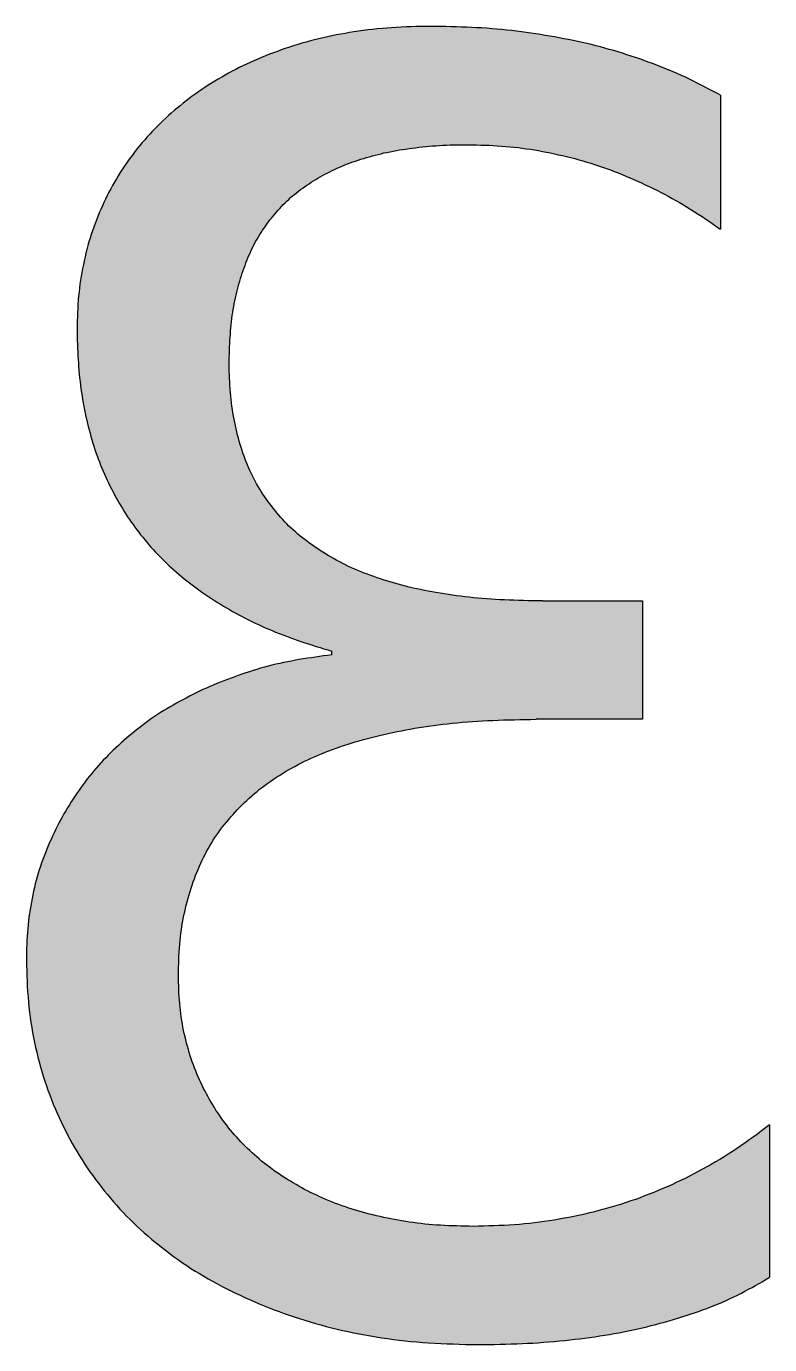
# Model space of a CAD drawing. Header units: millimetres. Extents: x 5 to 35, y 173 to 293.
# Drawn here: x 20.662 to 21.82, y 270.844 to 272.896 of the extents above; entities that cross this region are included whole.
import ezdxf

# ---------------------------------------------------------------- set-up
doc = ezdxf.new("R2010")
doc.units = ezdxf.units.MM

msp = doc.modelspace()

# ---------------------------------------------------------------- hatches: boundary and pattern name
at = {"linetype": 'Continuous'}
h = msp.add_hatch(color=7, dxfattribs=at)
edge = h.paths.add_edge_path(flags=0)
edge.add_line((21.1374, 271.9235), (21.1374, 271.9177))
edge.add_spline(control_points=[(21.1374, 271.9177), (21.1205, 271.9154), (21.0873, 271.911), (21.0384, 271.901), (20.992, 271.8862), (20.9474, 271.8692), (20.9056, 271.8483), (20.8659, 271.8258), (20.83, 271.7989), (20.7965, 271.7699), (20.7665, 271.7378), (20.7399, 271.7029), (20.7169, 271.6654), (20.6972, 271.6254), (20.6808, 271.5832), (20.67, 271.5382), (20.6626, 271.4913), (20.662, 271.4591), (20.6617, 271.4428)], knot_values=[0, 0, 0, 0, 0.06895, 0.135853, 0.201468, 0.265742, 0.328749, 0.390394, 0.450301, 0.510045, 0.569301, 0.627875, 0.687141, 0.74717, 0.808259, 0.870006, 0.933937, 1, 1, 1, 1], weights=[1, 1, 1, 1, 1, 1, 1, 1, 1, 1, 1, 1, 1, 1, 1, 1, 1, 1, 1], degree=3, periodic=0)
edge.add_spline(control_points=[(20.6617, 271.4428), (20.6623, 271.4208), (20.6636, 271.3777), (20.6732, 271.3143), (20.6892, 271.2541), (20.7116, 271.1971), (20.7394, 271.1436), (20.7733, 271.0942), (20.8118, 271.0483), (20.8562, 271.0073), (20.9049, 270.9699), (20.9586, 270.9375), (21.017, 270.9096), (21.0795, 270.8856), (21.1459, 270.8669), (21.2159, 270.8532), (21.2893, 270.8455), (21.3393, 270.8443), (21.3648, 270.8437)], knot_values=[0, 0, 0, 0, 0.063514, 0.124854, 0.184768, 0.243519, 0.301685, 0.358756, 0.416424, 0.474488, 0.533325, 0.593636, 0.655699, 0.7202, 0.786966, 0.855234, 0.926205, 1, 1, 1, 1], weights=[1, 1, 1, 1, 1, 1, 1, 1, 1, 1, 1, 1, 1, 1, 1, 1, 1, 1, 1], degree=3, periodic=0)
edge.add_spline(control_points=[(21.3648, 270.8437), (21.388, 270.844), (21.4333, 270.8446), (21.4993, 270.8496), (21.5618, 270.8577), (21.6206, 270.8691), (21.6758, 270.884), (21.7275, 270.9015), (21.7755, 270.9228), (21.8051, 270.9401), (21.8196, 270.9486)], knot_values=[0, 0, 0, 0, 0.147092, 0.28757, 0.420105, 0.546896, 0.667626, 0.782647, 0.893258, 1, 1, 1, 1], weights=[1, 1, 1, 1, 1, 1, 1, 1, 1, 1, 1], degree=3, periodic=0)
edge.add_line((21.8196, 270.9486), (21.8196, 271.1858))
edge.add_spline(control_points=[(21.8196, 271.1858), (21.8027, 271.1732), (21.7691, 271.1482), (21.7157, 271.1161), (21.6605, 271.0889), (21.6035, 271.0665), (21.5446, 271.0492), (21.4839, 271.0369), (21.4215, 271.0293), (21.3792, 271.0284), (21.3578, 271.0279)], knot_values=[0, 0, 0, 0, 0.12734, 0.251967, 0.375456, 0.497968, 0.621183, 0.745216, 0.870936, 1, 1, 1, 1], weights=[1, 1, 1, 1, 1, 1, 1, 1, 1, 1, 1], degree=3, periodic=0)
edge.add_spline(control_points=[(21.3578, 271.0279), (21.3408, 271.0282), (21.3076, 271.0289), (21.259, 271.0336), (21.213, 271.0426), (21.1694, 271.0537), (21.1286, 271.0691), (21.0907, 271.0871), (21.0559, 271.1082), (21.024, 271.1321), (20.9955, 271.159), (20.9703, 271.1886), (20.9488, 271.221), (20.9307, 271.256), (20.9162, 271.2935), (20.9059, 271.3334), (20.8997, 271.3754), (20.8989, 271.4043), (20.8985, 271.4189)], knot_values=[0, 0, 0, 0, 0.075047, 0.146794, 0.21513, 0.281449, 0.345381, 0.407069, 0.466514, 0.524827, 0.582168, 0.639251, 0.695958, 0.753855, 0.812833, 0.87284, 0.935204, 1, 1, 1, 1], weights=[1, 1, 1, 1, 1, 1, 1, 1, 1, 1, 1, 1, 1, 1, 1, 1, 1, 1, 1], degree=3, periodic=0)
edge.add_spline(control_points=[(20.8985, 271.4189), (20.8989, 271.435), (20.8996, 271.4663), (20.9062, 271.5117), (20.9174, 271.554), (20.9326, 271.5932), (20.9518, 271.6296), (20.9766, 271.662), (21.0047, 271.6923), (21.0378, 271.7188), (21.0751, 271.7424), (21.1166, 271.7626), (21.1626, 271.7793), (21.2129, 271.7932), (21.2675, 271.8042), (21.3264, 271.812), (21.3896, 271.8164), (21.4332, 271.817), (21.4557, 271.8174)], knot_values=[0, 0, 0, 0, 0.061778, 0.120417, 0.176079, 0.229861, 0.282026, 0.33404, 0.386285, 0.440662, 0.496861, 0.555607, 0.61803, 0.684841, 0.756434, 0.832012, 0.913459, 1, 1, 1, 1], weights=[1, 1, 1, 1, 1, 1, 1, 1, 1, 1, 1, 1, 1, 1, 1, 1, 1, 1, 1], degree=3, periodic=0)
edge.add_line((21.4557, 271.8174), (21.6214, 271.8174))
edge.add_line((21.6214, 271.8174), (21.6214, 272.0016))
edge.add_line((21.6214, 272.0016), (21.4656, 272.0016))
edge.add_spline(control_points=[(21.4656, 272.0016), (21.4458, 272.002), (21.4077, 272.0027), (21.3523, 272.0065), (21.3008, 272.0142), (21.2529, 272.0236), (21.209, 272.037), (21.1686, 272.0524), (21.1322, 272.0714), (21.0996, 272.0933), (21.0703, 272.1175), (21.0457, 272.1454), (21.0243, 272.1757), (21.007, 272.2092), (20.9939, 272.2458), (20.9846, 272.2849), (20.9786, 272.3269), (20.9779, 272.3559), (20.9775, 272.3708)], knot_values=[0, 0, 0, 0, 0.084853, 0.164003, 0.238391, 0.308166, 0.37395, 0.435314, 0.493803, 0.549839, 0.603763, 0.65674, 0.709193, 0.762937, 0.818093, 0.875667, 0.935728, 1, 1, 1, 1], weights=[1, 1, 1, 1, 1, 1, 1, 1, 1, 1, 1, 1, 1, 1, 1, 1, 1, 1, 1], degree=3, periodic=0)
edge.add_spline(control_points=[(20.9775, 272.3708), (20.9779, 272.3847), (20.9786, 272.4115), (20.9825, 272.4503), (20.9899, 272.4864), (21.0003, 272.5198), (21.0128, 272.5509), (21.029, 272.5791), (21.0483, 272.6044), (21.0698, 272.6277), (21.0954, 272.6473), (21.1231, 272.6647), (21.1538, 272.6797), (21.1876, 272.6913), (21.2241, 272.701), (21.2635, 272.7072), (21.3058, 272.7116), (21.3349, 272.712), (21.35, 272.7121)], knot_values=[0, 0, 0, 0, 0.071736, 0.138824, 0.201876, 0.262037, 0.319632, 0.375265, 0.429487, 0.484207, 0.539295, 0.595415, 0.653818, 0.715545, 0.780097, 0.849168, 0.921904, 1, 1, 1, 1], weights=[1, 1, 1, 1, 1, 1, 1, 1, 1, 1, 1, 1, 1, 1, 1, 1, 1, 1, 1], degree=3, periodic=0)
edge.add_spline(control_points=[(21.35, 272.7121), (21.3673, 272.7117), (21.4018, 272.7109), (21.4532, 272.7046), (21.5037, 272.6942), (21.5534, 272.6799), (21.6023, 272.6611), (21.6503, 272.6386), (21.6976, 272.6117), (21.7278, 272.591), (21.7431, 272.5805)], knot_values=[0, 0, 0, 0, 0.123034, 0.24587, 0.367377, 0.490275, 0.613495, 0.739634, 0.867673, 1, 1, 1, 1], weights=[1, 1, 1, 1, 1, 1, 1, 1, 1, 1, 1], degree=3, periodic=0)
edge.add_line((21.7431, 272.5805), (21.7431, 272.789))
edge.add_spline(control_points=[(21.7431, 272.789), (21.7271, 272.7976), (21.6947, 272.815), (21.6436, 272.8365), (21.5903, 272.8551), (21.5348, 272.8704), (21.477, 272.8816), (21.4173, 272.8905), (21.355, 272.8954), (21.3127, 272.896), (21.2912, 272.8963)], knot_values=[0, 0, 0, 0, 0.116307, 0.234381, 0.354005, 0.476568, 0.601576, 0.72986, 0.862489, 1, 1, 1, 1], weights=[1, 1, 1, 1, 1, 1, 1, 1, 1, 1, 1], degree=3, periodic=0)
edge.add_spline(control_points=[(21.2912, 272.8963), (21.2709, 272.896), (21.231, 272.8953), (21.1729, 272.8885), (21.1175, 272.878), (21.0655, 272.8626), (21.0164, 272.844), (20.9713, 272.8211), (20.9296, 272.7953), (20.8916, 272.7659), (20.8574, 272.7334), (20.8271, 272.6978), (20.801, 272.6589), (20.7793, 272.617), (20.7618, 272.5724), (20.7496, 272.5253), (20.742, 272.4759), (20.7411, 272.4423), (20.7406, 272.4251)], knot_values=[0, 0, 0, 0, 0.074848, 0.147076, 0.215572, 0.282432, 0.346918, 0.408627, 0.468794, 0.527533, 0.58545, 0.642466, 0.699662, 0.757762, 0.816332, 0.875915, 0.936747, 1, 1, 1, 1], weights=[1, 1, 1, 1, 1, 1, 1, 1, 1, 1, 1, 1, 1, 1, 1, 1, 1, 1, 1], degree=3, periodic=0)
edge.add_spline(control_points=[(20.7406, 272.4251), (20.741, 272.4092), (20.7417, 272.378), (20.7461, 272.3323), (20.754, 272.2889), (20.7646, 272.2476), (20.7785, 272.2085), (20.7961, 272.1717), (20.8159, 272.1367), (20.8395, 272.1043), (20.8656, 272.0737), (20.8955, 272.0458), (20.9281, 272.0197), (20.964, 271.996), (21.0028, 271.974), (21.0448, 271.9548), (21.09, 271.9379), (21.1213, 271.9284), (21.1374, 271.9235)], knot_values=[0, 0, 0, 0, 0.06856, 0.134447, 0.197476, 0.258508, 0.318109, 0.37624, 0.434193, 0.490911, 0.548701, 0.6072, 0.666885, 0.728648, 0.79239, 0.858728, 0.927517, 1, 1, 1, 1], weights=[1, 1, 1, 1, 1, 1, 1, 1, 1, 1, 1, 1, 1, 1, 1, 1, 1, 1, 1], degree=3, periodic=0)

# ---------------------------------------------------------------- linework, layer by layer
at = {"color": 7, "linetype": 'Continuous', "lineweight": 25}
for p, q in [((21.7431, 272.789), (21.7431, 272.5805)), ((21.4656, 272.0016), (21.6214, 272.0016)), ((21.6214, 272.0016), (21.6214, 271.8174)), ((21.1374, 271.9177), (21.1374, 271.9235)), ((21.6214, 271.8174), (21.4557, 271.8174)), ((21.8196, 271.1858), (21.8196, 270.9486))]:
    msp.add_line(p, q, dxfattribs=at)
for points, knots in [([(21.2912, 272.8963), (21.2709, 272.896), (21.231, 272.8953), (21.1729, 272.8885), (21.1175, 272.878), (21.0655, 272.8626), (21.0164, 272.844), (20.9713, 272.8211), (20.9296, 272.7953), (20.8916, 272.7659), (20.8574, 272.7334), (20.8271, 272.6978), (20.801, 272.6589), (20.7793, 272.617), (20.7618, 272.5724), (20.7496, 272.5253), (20.742, 272.4759), (20.7411, 272.4423), (20.7406, 272.4251)], [0, 0, 0, 0, 0.074848, 0.147076, 0.215572, 0.282432, 0.346918, 0.408627, 0.468794, 0.527533, 0.58545, 0.642466, 0.699662, 0.757762, 0.816332, 0.875915, 0.936747, 1, 1, 1, 1]), ([(21.7431, 272.789), (21.7271, 272.7976), (21.6947, 272.815), (21.6436, 272.8365), (21.5903, 272.8551), (21.5348, 272.8704), (21.477, 272.8816), (21.4173, 272.8905), (21.355, 272.8954), (21.3127, 272.896), (21.2912, 272.8963)], [0, 0, 0, 0, 0.116307, 0.234381, 0.354005, 0.476568, 0.601576, 0.72986, 0.862489, 1, 1, 1, 1]), ([(20.9775, 272.3708), (20.9779, 272.3847), (20.9786, 272.4115), (20.9825, 272.4503), (20.9899, 272.4864), (21.0003, 272.5198), (21.0128, 272.5509), (21.029, 272.5791), (21.0483, 272.6044), (21.0698, 272.6277), (21.0954, 272.6473), (21.1231, 272.6647), (21.1538, 272.6797), (21.1876, 272.6913), (21.2241, 272.701), (21.2635, 272.7072), (21.3058, 272.7116), (21.3349, 272.712), (21.35, 272.7121)], [0, 0, 0, 0, 0.071736, 0.138824, 0.201876, 0.262037, 0.319632, 0.375265, 0.429487, 0.484207, 0.539295, 0.595415, 0.653818, 0.715545, 0.780097, 0.849168, 0.921904, 1, 1, 1, 1]), ([(21.35, 272.7121), (21.3673, 272.7117), (21.4018, 272.7109), (21.4532, 272.7046), (21.5037, 272.6942), (21.5534, 272.6799), (21.6023, 272.6611), (21.6503, 272.6386), (21.6976, 272.6117), (21.7278, 272.591), (21.7431, 272.5805)], [0, 0, 0, 0, 0.123034, 0.24587, 0.367377, 0.490275, 0.613495, 0.739634, 0.867673, 1, 1, 1, 1]), ([(20.7406, 272.4251), (20.741, 272.4092), (20.7417, 272.378), (20.7461, 272.3323), (20.754, 272.2889), (20.7646, 272.2476), (20.7785, 272.2085), (20.7961, 272.1717), (20.8159, 272.1367), (20.8395, 272.1043), (20.8656, 272.0737), (20.8955, 272.0458), (20.9281, 272.0197), (20.964, 271.996), (21.0028, 271.974), (21.0448, 271.9548), (21.09, 271.9379), (21.1213, 271.9284), (21.1374, 271.9235)], [0, 0, 0, 0, 0.06856, 0.134447, 0.197476, 0.258508, 0.318109, 0.37624, 0.434193, 0.490911, 0.548701, 0.6072, 0.666885, 0.728648, 0.79239, 0.858728, 0.927517, 1, 1, 1, 1]), ([(21.4656, 272.0016), (21.4458, 272.002), (21.4077, 272.0027), (21.3523, 272.0065), (21.3008, 272.0142), (21.2529, 272.0236), (21.209, 272.037), (21.1686, 272.0524), (21.1322, 272.0714), (21.0996, 272.0933), (21.0703, 272.1175), (21.0457, 272.1454), (21.0243, 272.1757), (21.007, 272.2092), (20.9939, 272.2458), (20.9846, 272.2849), (20.9786, 272.3269), (20.9779, 272.3559), (20.9775, 272.3708)], [0, 0, 0, 0, 0.084853, 0.164003, 0.238391, 0.308166, 0.37395, 0.435314, 0.493803, 0.549839, 0.603763, 0.65674, 0.709193, 0.762937, 0.818093, 0.875667, 0.935728, 1, 1, 1, 1]), ([(21.1374, 271.9177), (21.1205, 271.9154), (21.0873, 271.911), (21.0384, 271.901), (20.992, 271.8862), (20.9474, 271.8692), (20.9056, 271.8483), (20.8659, 271.8258), (20.83, 271.7989), (20.7965, 271.7699), (20.7665, 271.7378), (20.7399, 271.7029), (20.7169, 271.6654), (20.6972, 271.6254), (20.6808, 271.5832), (20.67, 271.5382), (20.6626, 271.4913), (20.662, 271.4591), (20.6617, 271.4428)], [0, 0, 0, 0, 0.06895, 0.135853, 0.201468, 0.265742, 0.328749, 0.390394, 0.450301, 0.510045, 0.569301, 0.627875, 0.687141, 0.74717, 0.808259, 0.870006, 0.933937, 1, 1, 1, 1]), ([(20.8985, 271.4189), (20.8989, 271.435), (20.8996, 271.4663), (20.9062, 271.5117), (20.9174, 271.554), (20.9326, 271.5932), (20.9518, 271.6296), (20.9766, 271.662), (21.0047, 271.6923), (21.0378, 271.7188), (21.0751, 271.7424), (21.1166, 271.7626), (21.1626, 271.7793), (21.2129, 271.7932), (21.2675, 271.8042), (21.3264, 271.812), (21.3896, 271.8164), (21.4332, 271.817), (21.4557, 271.8174)], [0, 0, 0, 0, 0.061778, 0.120417, 0.176079, 0.229861, 0.282026, 0.33404, 0.386285, 0.440662, 0.496861, 0.555607, 0.61803, 0.684841, 0.756434, 0.832012, 0.913459, 1, 1, 1, 1]), ([(20.6617, 271.4428), (20.6623, 271.4208), (20.6636, 271.3777), (20.6732, 271.3143), (20.6892, 271.2541), (20.7116, 271.1971), (20.7394, 271.1436), (20.7733, 271.0942), (20.8118, 271.0483), (20.8562, 271.0073), (20.9049, 270.9699), (20.9586, 270.9375), (21.017, 270.9096), (21.0795, 270.8856), (21.1459, 270.8669), (21.2159, 270.8532), (21.2893, 270.8455), (21.3393, 270.8443), (21.3648, 270.8437)], [0, 0, 0, 0, 0.063514, 0.124854, 0.184768, 0.243519, 0.301685, 0.358756, 0.416424, 0.474488, 0.533325, 0.593636, 0.655699, 0.7202, 0.786966, 0.855234, 0.926205, 1, 1, 1, 1]), ([(21.3578, 271.0279), (21.3408, 271.0282), (21.3076, 271.0289), (21.259, 271.0336), (21.213, 271.0426), (21.1694, 271.0537), (21.1286, 271.0691), (21.0907, 271.0871), (21.0559, 271.1082), (21.024, 271.1321), (20.9955, 271.159), (20.9703, 271.1886), (20.9488, 271.221), (20.9307, 271.256), (20.9162, 271.2935), (20.9059, 271.3334), (20.8997, 271.3754), (20.8989, 271.4043), (20.8985, 271.4189)], [0, 0, 0, 0, 0.075047, 0.146794, 0.21513, 0.281449, 0.345381, 0.407069, 0.466514, 0.524827, 0.582168, 0.639251, 0.695958, 0.753855, 0.812833, 0.87284, 0.935204, 1, 1, 1, 1]), ([(21.8196, 271.1858), (21.8027, 271.1732), (21.7691, 271.1482), (21.7157, 271.1161), (21.6605, 271.0889), (21.6035, 271.0665), (21.5446, 271.0492), (21.4839, 271.0369), (21.4215, 271.0293), (21.3792, 271.0284), (21.3578, 271.0279)], [0, 0, 0, 0, 0.12734, 0.251967, 0.375456, 0.497968, 0.621183, 0.745216, 0.870936, 1, 1, 1, 1]), ([(21.3648, 270.8437), (21.388, 270.844), (21.4333, 270.8446), (21.4993, 270.8496), (21.5618, 270.8577), (21.6206, 270.8691), (21.6758, 270.884), (21.7275, 270.9015), (21.7755, 270.9228), (21.8051, 270.9401), (21.8196, 270.9486)], [0, 0, 0, 0, 0.147092, 0.28757, 0.420105, 0.546896, 0.667626, 0.782647, 0.893258, 1, 1, 1, 1])]:
    msp.add_open_spline(points, degree=3, knots=knots, dxfattribs=at)

doc.saveas('drawing.dxf')
